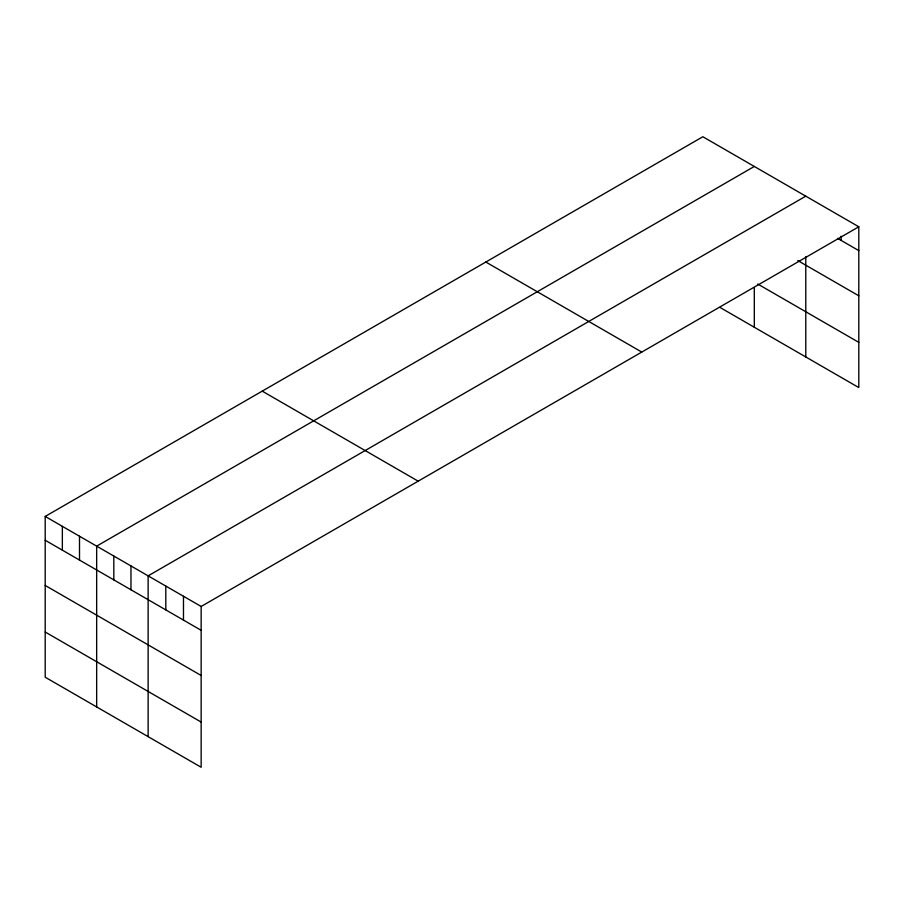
<?xml version="1.0" encoding="UTF-8"?>
<svg xmlns="http://www.w3.org/2000/svg" width="904" height="904" viewBox="0 0 904 904"><rect width="100%" height="100%" fill="white"/><g stroke="black" fill="none" stroke-linecap="round" stroke-linejoin="round"><path stroke-width="1.36" d="M45.2 516.433L201.151 606.471L201.151 767.259L45.2 677.22L45.2 516.433L702.849 136.741L858.8 226.78L858.8 387.567L720.002 307.439M754.309 166.449L96.66 546.14L96.66 706.939M805.78 196.168L148.132 575.859L148.132 736.647M201.151 606.471L858.8 226.78M837.59 238.362L858.8 250.611M797.769 260.567L858.8 295.8M757.744 284.025L858.8 342.367M485.821 262.036L641.772 352.074M262.228 391.138L418.179 481.165M45.2 540.264L201.151 630.303M45.2 585.453L201.151 675.491M45.2 632.02L201.151 722.059M841.127 236.193L841.127 240.396M805.78 256.713L805.78 356.956M754.309 287.698L754.309 327.248M183.478 596.267L183.478 620.087M165.805 586.063L165.805 609.884M130.967 565.949L130.967 589.781M113.814 556.05L113.814 579.882M79.507 536.241L79.507 560.073M62.353 526.331L62.353 550.163"/></g></svg>
